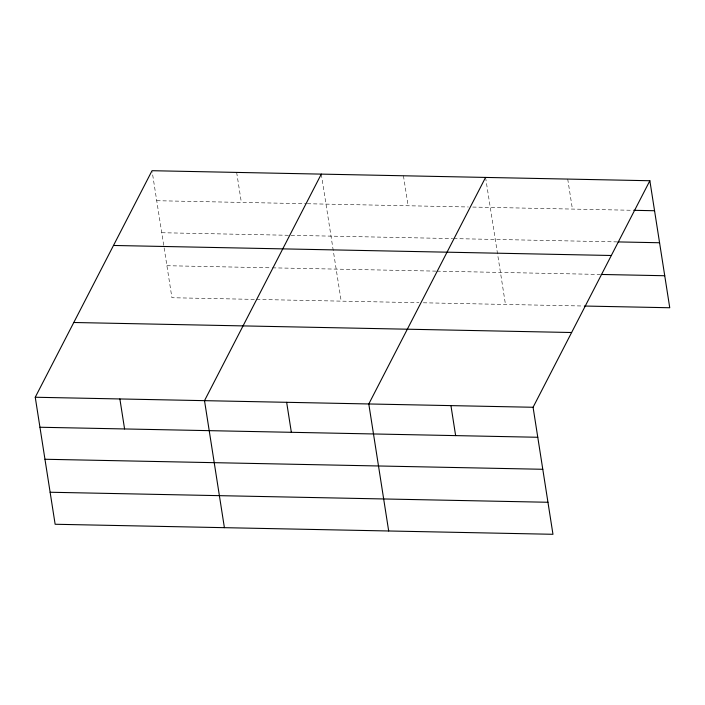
<?xml version="1.0" encoding="UTF-8"?>
<svg xmlns="http://www.w3.org/2000/svg" width="705" height="705" viewBox="0 0 705 705"><rect width="100%" height="100%" fill="white"/><g stroke="black" fill="none" stroke-linecap="round" stroke-linejoin="round"><path stroke-width="0.53" stroke-dasharray="3.52 2.64" d="M156.73 200.713L306.208 203.719M307.31 203.736L468.367 206.979M472.747 207.067L632.649 210.293M161.745 232.729L452.575 238.581M453.667 238.607L616.857 241.886M166.909 265.714L271.319 267.821M272.421 267.838L435.831 271.125M436.933 271.152L600.122 274.439M254.355 299.387L171.923 297.73L152.201 171.782M256.55 299.44L418.946 302.701M423.326 302.789L583.229 306.014M567.719 179.079L572.416 209.077M485.578 177.422L505.467 304.445M403.436 175.774L408.133 205.772M321.295 174.117L341.185 301.141M236.66 172.417L241.357 202.414"/><path stroke-width="1.06" d="M649.86 180.736L533.077 407.27L552.967 534.293L55.14 524.264L35.25 397.25L152.033 170.707L649.86 180.736L669.75 307.75L584.322 306.032M321.295 174.117L204.512 400.651L224.401 527.675M485.578 177.422L368.794 403.965L388.684 530.98M633.751 210.31L654.557 210.733M617.95 241.912L659.572 242.749M113.496 245.463L611.323 255.492M601.215 274.457L664.736 275.734M73.787 322.493L571.614 332.513M35.25 397.25L533.077 407.27M39.947 427.248L537.774 437.267M44.961 459.263L542.788 469.283M50.126 492.249L547.952 502.268M450.936 405.613L455.633 435.611M286.653 402.308L291.35 432.306M119.876 398.951L124.582 428.948"/></g></svg>
